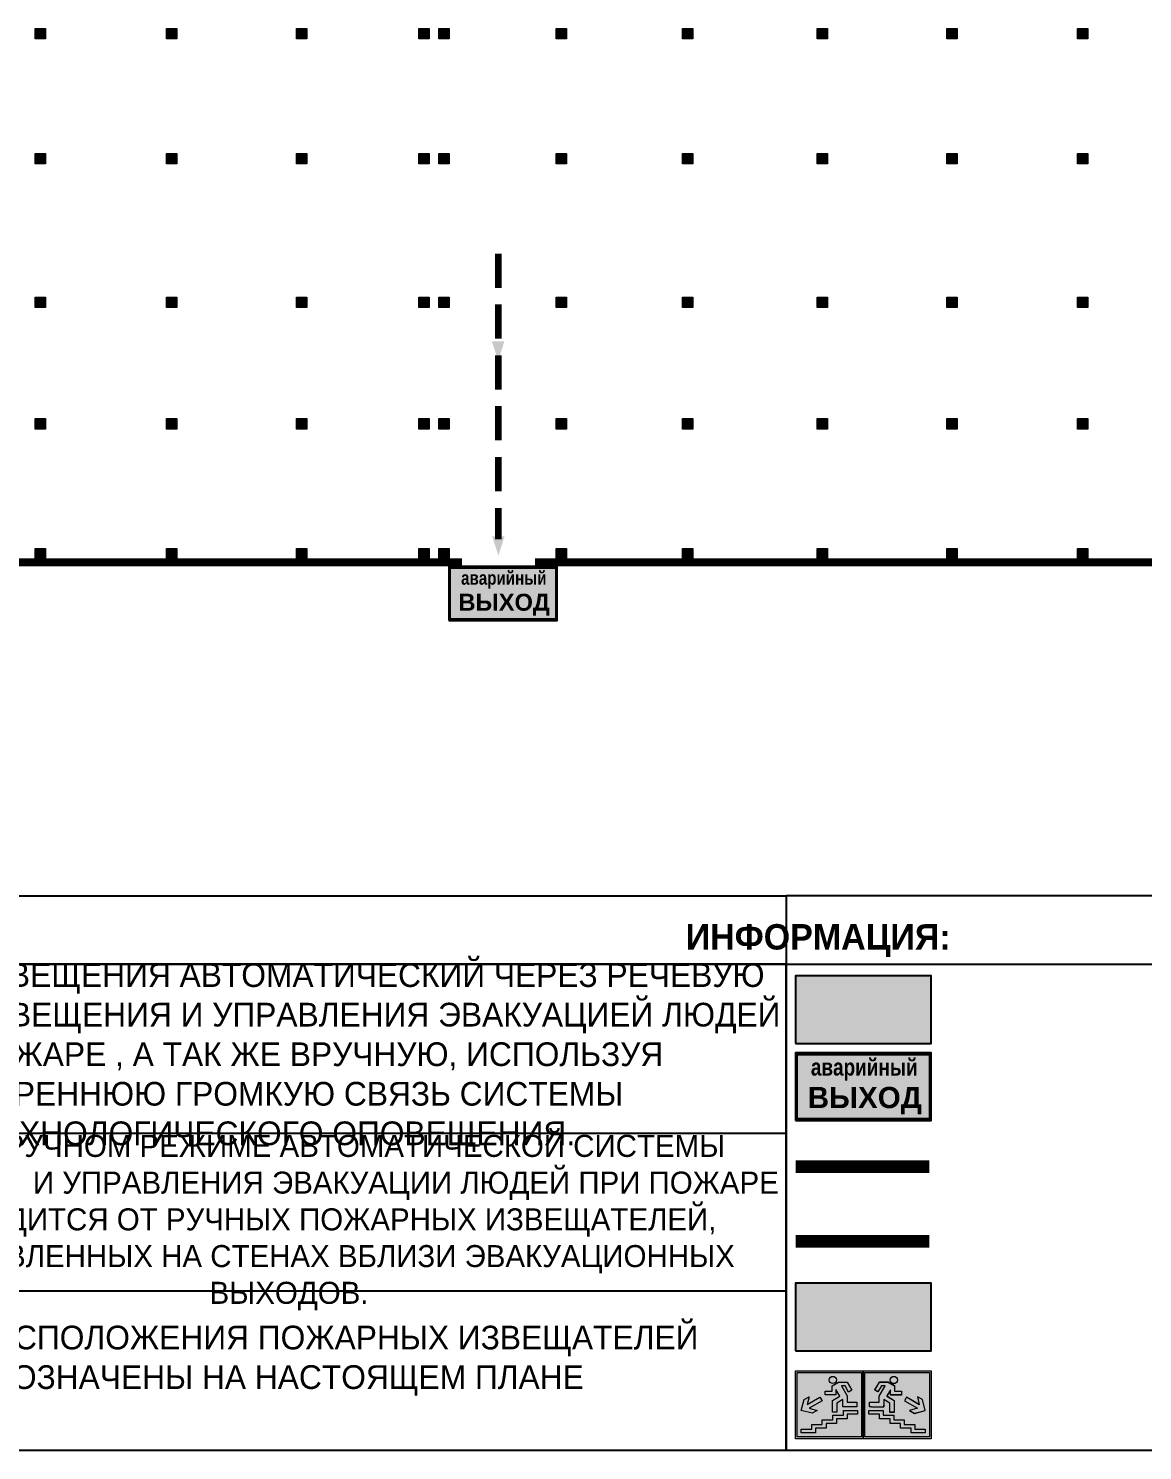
# Model space of a CAD drawing. Header units: millimetres. Extents: x 13810 to 67229, y 12374 to 21950.
# Drawn here: x 27021.8 to 27153.3, y 14177.7 to 14345.5 of the extents above; entities that cross this region are included whole.
import ezdxf

# ---------------------------------------------------------------- set-up
doc = ezdxf.new("R2010")
doc.units = ezdxf.units.MM
doc.linetypes.add('GOST2.303 4', pattern=[7, 5, -2, 0])
doc.linetypes.add('{ Wide Dash }', pattern=[12, 4, -2, 4, -2])
doc.layers.add('План_Штампы', color=7, linetype='Continuous')
doc.styles.add('обычный', font='arial.ttf')

# ---------------------------------------------------------------- blocks, each defined once
blk = doc.blocks.new('A$C41C009D9')
at = {"true_color": 0xffffff}
blk.add_hatch(color=7, dxfattribs=at).paths.add_polyline_path([(0, 8), (-16, 8), (-16, 0), (0, 0)])
h = blk.add_hatch(color=126)
h.dxf.hatch_style = 1
h.paths.add_polyline_path([(-15.8, 7.8), (-15.8, 0.2), (-0.2, 0.2), (-0.2, 7.8)])
at = {"color": 126}
for points in [[(-16, 0), (0, 0), (0, 8), (-16, 8)], [(-16, 0), (0, 0), (0, 8), (-16, 8)], [(-15.8, 7.8), (-0.2, 7.8), (-0.2, 0.2), (-15.8, 0.2)]]:
    blk.add_lwpolyline(points, close=True, dxfattribs=at)
at = {"color": 7, "true_color": 0xffffff, "insert": (-15.8, 7.3), "char_height": 2.5, "width": 15.5999, "attachment_point": 1, "style": 'обычный'}
blk.add_mtext('\\pi1.6133;{\\fArial|b1|i0|c204|p34;\\H0.8x;\\W0.8;аварийный\\H1.25x;\\W1;\\P\\pi1.2327;ВЫХОД}', dxfattribs=at)
blk = doc.blocks.new('A$C32E8229D')
at = {"true_color": 0xffffff}
blk.add_hatch(color=7, dxfattribs=at).paths.add_polyline_path([(0, 0), (0, -8), (16, -8), (16, 0)])
h = blk.add_hatch(color=126)
h.paths.add_polyline_path([(0.2, -0.2), (15.8, -0.2), (15.8, -7.8), (0.2, -7.8)])
h.paths.add_polyline_path([(13.49, -2.05), (12.08, -2.05), (11.37, -2.63, 0.162397), (11.29, -2.84), (11.29, -3.63), (10.35, -3.63), (10.35, -4.05), (11.68, -4.05), (11.68, -3.48), (12.26, -4.28), (11.29, -5.1), (11.29, -6.78), (11.85, -6.78), (11.85, -5.44), (12.8, -4.64), (12.8, -5.94), (14.46, -5.94), (14.46, -5.39), (13.45, -5.39), (13.45, -3.97), (12.46, -2.59), (13.15, -2.59), (13.69, -3.34), (14.18, -3)], flags=16)
h.paths.add_polyline_path([(10.74, -1.82, 1), (11.8, -1.82, 1)], flags=16)
h.paths.add_polyline_path([(9.39, -3.59), (5.99, -3.59), (6.56, -3.03), (5.91, -3.03), (5.1, -3.83), (5.91, -4.64), (6.56, -4.64), (5.99, -4.09), (9.39, -4.09)], flags=16)
h.paths.add_polyline_path([(4.29, -1.08), (1.72, -1.08), (1.72, -6.6), (4.29, -6.6)], flags=16)
at = {"color": 126}
blk.add_lwpolyline([(16, -8), (0, -8), (0, 0), (16, 0)], close=True, dxfattribs=at)
blk = doc.blocks.new('A$C7B4425F7')
at = {"true_color": 0xffffff}
blk.add_hatch(color=7, dxfattribs=at).paths.add_polyline_path([(0, 0), (-16, 0), (-16, -8), (0, -8)])
h = blk.add_hatch(color=126)
h.paths.add_polyline_path([(-0.2, -0.2), (-15.8, -0.2), (-15.8, -7.8), (-0.2, -7.8)])
h.paths.add_polyline_path([(-11.76, -2.03), (-11.76, -3.66), (-11.17, -3.66, -0.568275), (-11.17, -6.18), (-12.58, -6.18), (-12.58, -2.03)], flags=16)
h.paths.add_polyline_path([(-13.33, -4.12, -0.495768), (-13.59, -6.18), (-15.03, -6.18), (-15.03, -2.03), (-13.59, -2.03, -0.487973)], flags=16)
h.paths.add_polyline_path([(-10.25, -2.03), (-9.48, -2.03), (-9.48, -6.18), (-10.25, -6.18)], flags=16)
h.paths.add_polyline_path([(-13.84, -3.69), (-14.24, -3.69), (-14.24, -3.03), (-13.9, -3.03, -0.692621)], flags=0)
h.paths.add_polyline_path([(-9.15, -2.03), (-8.4, -2.03), (-8.04, -3.07), (-7.68, -2.03), (-6.93, -2.03), (-7.64, -4.1), (-6.93, -6.18), (-7.68, -6.18), (-8.04, -5.14), (-8.4, -6.18), (-9.15, -6.18), (-8.44, -4.1)], flags=16)
h.paths.add_polyline_path([(-11.76, -4.46), (-11.42, -4.46, -0.692621), (-11.36, -5.12), (-11.76, -5.12)], flags=0)
h.paths.add_polyline_path([(-13.9, -5.2), (-14.24, -5.2), (-14.24, -4.55), (-13.84, -4.55, -0.708038)], flags=0)
edge = h.paths.add_edge_path(flags=16)
edge.add_ellipse((-5.51, -4.08), major_axis=(0, 2.05), ratio=0.586184, start_angle=0, end_angle=360)
edge = h.paths.add_edge_path(flags=0)
edge.add_ellipse((-5.51, -4.08), major_axis=(0, 1.14), ratio=0.454828, start_angle=0, end_angle=360)
h.paths.add_polyline_path([(-4.13, -4.96, 0.377264), (-3.48, -4.52, 0.0555), (-3.16, -2.03), (-1.66, -2.03), (-1.66, -4.96), (-0.96, -4.96), (-0.96, -7.01), (-1.75, -7.01), (-1.75, -6.18), (-3.3, -6.18), (-3.3, -7.02), (-4.13, -7.02)], flags=16)
h.paths.add_polyline_path([(-2.73, -2.91), (-2.28, -2.91), (-2.28, -4.96), (-3.05, -4.96, 0.079136)], flags=0)
at = {"color": 126}
blk.add_lwpolyline([(-16, -8), (0, -8), (0, 0), (-16, 0)], close=True, dxfattribs=at)
blk = doc.blocks.new('вниз 3')
at = {"lineweight": 0, "true_color": 0xffffff}
h = blk.add_hatch(color=7, dxfattribs=at)
h.dxf.hatch_style = 1
h.paths.add_polyline_path([(40997.5, -4475.69), (40997.25, -4475.28), (40995.76, -4476.15), (40995.97, -4475.23), (40995.39, -4475.56), (40995.05, -4476.83), (40996.33, -4477.17), (40996.91, -4476.83), (40996, -4476.55)], flags=0)
h.paths.add_polyline_path([(40999.81, -4473.95), (41000.22, -4473.95), (41000.64, -4474.67), (41001.03, -4474.43), (41000.46, -4473.49), (41000.42, -4473.49), (40999.43, -4473.49), (40998.68, -4473.92), (40998.68, -4474.57), (40997.88, -4474.57), (40997.88, -4475), (40999.14, -4475), (40999.14, -4474.43), (40999.14, -4474.38), (40999.59, -4475.15), (40998.72, -4475.67), (40998.72, -4477.06), (40999.24, -4477.06), (40999.24, -4475.96), (40999.95, -4475.56), (40999.95, -4476.43), (41001.61, -4476.43), (41001.61, -4475.88), (41000.47, -4475.88), (41000.47, -4475.12)], flags=0)
h.paths.add_polyline_path([(40999.2, -4473.24, 1), (40998.35, -4473.24, 1)], flags=0)
h.paths.add_polyline_path([(41000.46, -4477.26), (41001.69, -4477.26), (41001.69, -4476.84), (41000.03, -4476.84), (41000.03, -4477.39), (40998.78, -4477.39), (40998.78, -4477.95), (40997.53, -4477.95), (40997.53, -4478.5), (40996.29, -4478.5), (40996.29, -4479.06), (40995.05, -4479.06), (40995.05, -4479.48), (40995.29, -4479.48), (40996.72, -4479.48), (40996.72, -4478.92), (40997.97, -4478.92), (40997.97, -4478.36), (40999.2, -4478.36), (40999.2, -4477.81), (41000.46, -4477.81)], flags=0)
h.paths.add_polyline_path([(41002.37, -4472.17), (40994.37, -4472.17), (40994.37, -4480.17), (41002.37, -4480.17)])
h.paths.add_polyline_path([(41002.16, -4479.96), (40994.57, -4479.96), (40994.57, -4472.37), (41002.16, -4472.37)], flags=16)
h.paths.add_polyline_path([(41001.61, -4475.88), (41001.61, -4476.43), (40999.95, -4476.43), (40999.95, -4475.56), (40999.24, -4475.96), (40999.24, -4477.06), (40998.72, -4477.06), (40998.72, -4475.67), (40999.59, -4475.15), (40999.14, -4474.38), (40999.14, -4474.43), (40999.14, -4475), (40997.88, -4475), (40997.88, -4474.57), (40998.68, -4474.57), (40998.68, -4473.92), (40999.43, -4473.49), (41000.42, -4473.49), (41000.46, -4473.49), (41001.03, -4474.43), (41000.64, -4474.67), (41000.22, -4473.95), (40999.81, -4473.95), (41000.47, -4475.12), (41000.47, -4475.88)], flags=0)
h.paths.add_polyline_path([(41001.69, -4476.84), (41001.69, -4477.26), (41000.46, -4477.26), (41000.46, -4477.81), (40999.2, -4477.81), (40999.2, -4478.36), (40997.97, -4478.36), (40997.97, -4478.92), (40996.72, -4478.92), (40996.72, -4479.48), (40995.05, -4479.48), (40995.05, -4479.06), (40996.29, -4479.06), (40996.29, -4478.5), (40997.53, -4478.5), (40997.53, -4477.95), (40998.78, -4477.95), (40998.78, -4477.39), (41000.03, -4477.39), (41000.03, -4476.84)], flags=0)
h.paths.add_polyline_path([(40998.35, -4473.24, -1), (40999.2, -4473.24, -1)], flags=0)
h.paths.add_polyline_path([(40997.5, -4475.69), (40996, -4476.55), (40996.91, -4476.83), (40996.33, -4477.17), (40995.05, -4476.83), (40995.39, -4475.56), (40995.97, -4475.23), (40995.76, -4476.15), (40997.25, -4475.28)], flags=0)
at = {"lineweight": 0}
h = blk.add_hatch(color=126, dxfattribs=at)
h.dxf.hatch_style = 1
h.paths.add_polyline_path([(41002.16, -4472.37), (40994.57, -4472.37), (40994.57, -4479.96), (41002.16, -4479.96)])
h.paths.add_polyline_path([(40995.97, -4475.23), (40995.76, -4476.15), (40997.25, -4475.28), (40997.5, -4475.69), (40996, -4476.55), (40996.91, -4476.83), (40996.33, -4477.17), (40995.05, -4476.83), (40995.39, -4475.56)], flags=16)
h.paths.add_polyline_path([(40997.88, -4474.57), (40998.68, -4474.57), (40998.68, -4473.92), (40999.43, -4473.49), (41000.42, -4473.49), (41000.46, -4473.49), (41001.03, -4474.43), (41000.64, -4474.67), (41000.22, -4473.95), (40999.81, -4473.95), (41000.47, -4475.12), (41000.47, -4475.88), (41001.61, -4475.88), (41001.61, -4476.43), (40999.95, -4476.43), (40999.95, -4475.56), (40999.24, -4475.96), (40999.24, -4477.06), (40998.72, -4477.06), (40998.72, -4475.67), (40999.59, -4475.15), (40999.14, -4474.38), (40999.14, -4474.43), (40999.14, -4475), (40997.88, -4475)], flags=16)
h.paths.add_polyline_path([(40998.35, -4473.24, -1), (40999.2, -4473.24, -1)], flags=16)
h.paths.add_polyline_path([(40997.53, -4477.95), (40998.78, -4477.95), (40998.78, -4477.39), (41000.03, -4477.39), (41000.03, -4476.84), (41001.69, -4476.84), (41001.69, -4477.26), (41000.46, -4477.26), (41000.46, -4477.81), (40999.2, -4477.81), (40999.2, -4478.36), (40997.97, -4478.36), (40997.97, -4478.92), (40996.72, -4478.92), (40996.72, -4479.48), (40995.05, -4479.48), (40995.05, -4479.06), (40996.29, -4479.06), (40996.29, -4478.5), (40997.53, -4478.5)], flags=16)
at = {"lineweight": 0, "true_color": 0xffffff}
h = blk.add_hatch(color=7, dxfattribs=at)
h.dxf.hatch_style = 1
h.paths.add_polyline_path([(40999.2, -4473.24, 1), (40998.35, -4473.24, 1)])
h.paths.add_polyline_path([(40999.81, -4473.95), (41000.22, -4473.95), (41000.64, -4474.67), (41001.03, -4474.43), (41000.46, -4473.49), (41000.42, -4473.49), (40999.43, -4473.49), (40998.68, -4473.92), (40998.68, -4474.57), (40997.88, -4474.57), (40997.88, -4475), (40999.14, -4475), (40999.14, -4474.43), (40999.14, -4474.38), (40999.59, -4475.15), (40998.72, -4475.67), (40998.72, -4477.06), (40999.24, -4477.06), (40999.24, -4475.96), (40999.95, -4475.56), (40999.95, -4476.43), (41001.61, -4476.43), (41001.61, -4475.88), (41000.47, -4475.88), (41000.47, -4475.12)])
h.paths.add_polyline_path([(40999.2, -4477.81), (41000.46, -4477.81), (41000.46, -4477.26), (41001.69, -4477.26), (41001.69, -4476.84), (41000.03, -4476.84), (41000.03, -4477.39), (40998.78, -4477.39), (40998.78, -4477.95), (40997.53, -4477.95), (40997.53, -4478.5), (40996.29, -4478.5), (40996.29, -4479.06), (40995.05, -4479.06), (40995.05, -4479.48), (40995.29, -4479.48), (40996.72, -4479.48), (40996.72, -4478.92), (40997.97, -4478.92), (40997.97, -4478.36), (40999.2, -4478.36)])
h.paths.add_polyline_path([(40997.5, -4475.69), (40997.25, -4475.28), (40995.76, -4476.15), (40995.97, -4475.23), (40995.39, -4475.56), (40995.05, -4476.83), (40996.33, -4477.17), (40996.91, -4476.83), (40996, -4476.55)])
at = {"color": 126, "lineweight": 0}
for points in [[(40994.37, -4472.17), (41002.37, -4472.17), (41002.37, -4480.17), (40994.37, -4480.17)], [(40994.57, -4472.37), (41002.16, -4472.37), (41002.16, -4479.96), (40994.57, -4479.96)]]:
    blk.add_lwpolyline(points, close=True, dxfattribs=at)
for points in [[(40999.14, -4474.43), (40999.14, -4475), (40997.88, -4475), (40997.88, -4474.57), (40998.68, -4474.57), (40998.68, -4473.92), (40999.43, -4473.49), (41000.42, -4473.49), (41000.46, -4473.49), (41001.03, -4474.43), (41000.64, -4474.67), (41000.22, -4473.95), (40999.81, -4473.95), (41000.47, -4475.12), (41000.47, -4475.88), (41001.61, -4475.88), (41001.61, -4476.43), (40999.95, -4476.43), (40999.95, -4475.56), (40999.24, -4475.96), (40999.24, -4477.06), (40998.72, -4477.06), (40998.72, -4475.67), (40999.59, -4475.15), (40999.14, -4474.38), (40999.14, -4474.43)], [(40995.05, -4476.83), (40995.39, -4475.56), (40995.97, -4475.23), (40995.76, -4476.15), (40997.25, -4475.28), (40997.5, -4475.69), (40996, -4476.55), (40996.91, -4476.83), (40996.33, -4477.17), (40995.05, -4476.83)], [(40995.29, -4479.48), (40995.05, -4479.48), (40995.05, -4479.06), (40996.29, -4479.06), (40996.29, -4478.5), (40997.53, -4478.5), (40997.53, -4477.95), (40998.78, -4477.95), (40998.78, -4477.39), (41000.03, -4477.39), (41000.03, -4476.84), (41001.69, -4476.84), (41001.69, -4477.26), (41000.46, -4477.26), (41000.46, -4477.81), (40999.2, -4477.81), (40999.2, -4478.36), (40997.97, -4478.36), (40997.97, -4478.92), (40996.72, -4478.92), (40996.72, -4479.48), (40995.05, -4479.48)]]:
    blk.add_lwpolyline(points, dxfattribs=at)
blk.add_circle((40998.77, -4473.24), 0.426, dxfattribs=at)
blk = doc.blocks.new('вниз')
at = {"lineweight": 0, "true_color": 0xffffff}
h = blk.add_hatch(color=7, dxfattribs=at)
h.dxf.hatch_style = 1
h.paths.add_polyline_path([(40994.51, -4472.22), (40986.51, -4472.22), (40986.51, -4480.22), (40994.51, -4480.22)])
h.paths.add_polyline_path([(40994.31, -4472.42), (40994.31, -4480.01), (40986.71, -4480.01), (40986.71, -4472.42)], flags=16)
h.paths.add_polyline_path([(40988.43, -4473.53), (40989.43, -4473.53), (40990.19, -4473.96), (40990.19, -4474.6), (40991, -4474.6), (40991, -4475.06), (40989.73, -4475.06), (40989.73, -4474.46), (40989.3, -4475.18), (40990.17, -4475.7), (40990.17, -4477.11), (40989.63, -4477.11), (40989.63, -4476.01), (40988.94, -4475.59), (40988.94, -4476.46), (40988.94, -4476.46), (40987.47, -4476.46), (40987.26, -4476.46), (40987.26, -4475.92), (40988.4, -4475.92), (40988.4, -4475.2), (40989.1, -4473.99), (40988.66, -4473.99), (40988.24, -4474.7), (40987.86, -4474.47), (40988.41, -4473.56)], flags=0)
h.paths.add_polyline_path([(40990.55, -4473.29, -1), (40989.69, -4473.29, -1)], flags=0)
h.paths.add_polyline_path([(40988.85, -4476.89), (40988.85, -4477.43), (40990.1, -4477.43), (40990.1, -4477.99), (40991.34, -4477.99), (40991.34, -4478.54), (40992.59, -4478.54), (40992.59, -4479.09), (40993.83, -4479.09), (40993.83, -4479.52), (40992.17, -4479.52), (40992.17, -4478.97), (40990.91, -4478.97), (40990.91, -4478.41), (40989.68, -4478.41), (40989.68, -4477.86), (40988.43, -4477.86), (40988.43, -4477.31), (40987.6, -4477.31), (40987.18, -4477.31), (40987.18, -4476.89)], flags=0)
h.paths.add_polyline_path([(40991.61, -4475.33), (40993.12, -4476.2), (40992.9, -4475.27), (40993.48, -4475.6), (40993.83, -4476.88), (40992.56, -4477.22), (40991.97, -4476.88), (40992.9, -4476.61), (40991.38, -4475.74), (40991.58, -4475.39)], flags=0)
h.paths.add_polyline_path([(40990.19, -4473.96), (40989.43, -4473.53), (40988.43, -4473.53), (40988.41, -4473.56), (40987.86, -4474.47), (40988.24, -4474.7), (40988.66, -4473.99), (40989.1, -4473.99), (40988.4, -4475.2), (40988.4, -4475.92), (40987.26, -4475.92), (40987.26, -4476.46), (40987.47, -4476.46), (40988.94, -4476.46), (40988.94, -4476.27), (40988.94, -4475.59), (40989.63, -4476.01), (40989.63, -4477.11), (40990.17, -4477.11), (40990.17, -4475.7), (40989.3, -4475.18), (40989.73, -4474.46), (40989.73, -4475.06), (40991, -4475.06), (40991, -4474.6), (40990.19, -4474.6)], flags=0)
h.paths.add_polyline_path([(40990.55, -4473.29, 1), (40989.69, -4473.29, 1)], flags=0)
h.paths.add_polyline_path([(40991.61, -4475.33), (40991.58, -4475.39), (40991.38, -4475.74), (40992.9, -4476.61), (40991.97, -4476.88), (40992.56, -4477.22), (40993.83, -4476.88), (40993.48, -4475.6), (40992.9, -4475.27), (40993.12, -4476.2)], flags=0)
h.paths.add_polyline_path([(40990.1, -4477.43), (40988.85, -4477.43), (40988.85, -4476.89), (40987.18, -4476.89), (40987.18, -4477.31), (40987.6, -4477.31), (40988.43, -4477.31), (40988.43, -4477.86), (40989.68, -4477.86), (40989.68, -4478.41), (40990.91, -4478.41), (40990.91, -4478.97), (40992.17, -4478.97), (40992.17, -4479.52), (40993.83, -4479.52), (40993.83, -4479.09), (40992.59, -4479.09), (40992.59, -4478.54), (40991.34, -4478.54), (40991.34, -4477.99), (40990.1, -4477.99)], flags=0)
at = {"lineweight": 0}
h = blk.add_hatch(color=126, dxfattribs=at)
h.dxf.hatch_style = 1
h.paths.add_polyline_path([(40994.31, -4472.42), (40986.71, -4472.42), (40986.71, -4480.01), (40994.31, -4480.01)])
h.paths.add_polyline_path([(40988.43, -4473.53), (40989.43, -4473.53), (40990.19, -4473.96), (40990.19, -4474.6), (40991, -4474.6), (40991, -4475.06), (40989.73, -4475.06), (40989.73, -4474.46), (40989.3, -4475.18), (40990.17, -4475.7), (40990.17, -4477.11), (40989.63, -4477.11), (40989.63, -4476.01), (40988.94, -4475.59), (40988.94, -4476.46), (40988.94, -4476.46), (40987.47, -4476.46), (40987.26, -4476.46), (40987.26, -4475.92), (40988.4, -4475.92), (40988.4, -4475.2), (40989.1, -4473.99), (40988.66, -4473.99), (40988.24, -4474.7), (40987.86, -4474.47), (40988.41, -4473.56)], flags=16)
h.paths.add_polyline_path([(40990.55, -4473.29, -1), (40989.69, -4473.29, -1)], flags=16)
h.paths.add_polyline_path([(40988.85, -4476.89), (40988.85, -4477.43), (40990.1, -4477.43), (40990.1, -4477.99), (40991.34, -4477.99), (40991.34, -4478.54), (40992.59, -4478.54), (40992.59, -4479.09), (40993.83, -4479.09), (40993.83, -4479.52), (40992.17, -4479.52), (40992.17, -4478.97), (40990.91, -4478.97), (40990.91, -4478.41), (40989.68, -4478.41), (40989.68, -4477.86), (40988.43, -4477.86), (40988.43, -4477.31), (40987.6, -4477.31), (40987.18, -4477.31), (40987.18, -4476.89)], flags=16)
h.paths.add_polyline_path([(40991.61, -4475.33), (40993.12, -4476.2), (40992.9, -4475.27), (40993.48, -4475.6), (40993.83, -4476.88), (40992.56, -4477.22), (40991.97, -4476.88), (40992.9, -4476.61), (40991.38, -4475.74), (40991.58, -4475.39)], flags=16)
at = {"lineweight": 0, "true_color": 0xffffff}
h = blk.add_hatch(color=7, dxfattribs=at)
h.dxf.hatch_style = 1
h.paths.add_polyline_path([(40989.73, -4474.46), (40989.73, -4475.06), (40991, -4475.06), (40991, -4474.6), (40990.19, -4474.6), (40990.19, -4473.96), (40989.43, -4473.53), (40988.43, -4473.53), (40988.41, -4473.56), (40987.86, -4474.47), (40988.24, -4474.7), (40988.66, -4473.99), (40989.1, -4473.99), (40988.4, -4475.2), (40988.4, -4475.92), (40987.26, -4475.92), (40987.26, -4476.46), (40987.47, -4476.46), (40988.94, -4476.46), (40988.94, -4475.59), (40989.63, -4476.01), (40989.63, -4477.11), (40990.17, -4477.11), (40990.17, -4475.7), (40989.3, -4475.18)])
h.paths.add_polyline_path([(40989.69, -4473.29, 1), (40990.55, -4473.29, 1)])
h.paths.add_polyline_path([(40991.61, -4475.33), (40991.58, -4475.39), (40991.38, -4475.74), (40992.9, -4476.61), (40991.97, -4476.88), (40992.56, -4477.22), (40993.83, -4476.88), (40993.48, -4475.6), (40992.9, -4475.27), (40993.12, -4476.2)])
h.paths.add_polyline_path([(40990.1, -4477.43), (40988.85, -4477.43), (40988.85, -4476.89), (40987.18, -4476.89), (40987.18, -4477.31), (40987.6, -4477.31), (40988.43, -4477.31), (40988.43, -4477.86), (40989.68, -4477.86), (40989.68, -4478.41), (40990.91, -4478.41), (40990.91, -4478.97), (40992.17, -4478.97), (40992.17, -4479.52), (40993.83, -4479.52), (40993.83, -4479.09), (40992.59, -4479.09), (40992.59, -4478.54), (40991.34, -4478.54), (40991.34, -4477.99), (40990.1, -4477.99)])
at = {"color": 126, "lineweight": 0}
for points in [[(40986.51, -4472.22), (40994.51, -4472.22), (40994.51, -4480.22), (40986.51, -4480.22)], [(40986.71, -4472.42), (40994.31, -4472.42), (40994.31, -4480.01), (40986.71, -4480.01)]]:
    blk.add_lwpolyline(points, close=True, dxfattribs=at)
for points in [[(40987.47, -4476.46), (40987.26, -4476.46), (40987.26, -4475.92), (40988.4, -4475.92), (40988.4, -4475.2), (40989.1, -4473.99), (40988.66, -4473.99), (40988.24, -4474.7), (40987.86, -4474.47), (40988.41, -4473.56), (40988.43, -4473.53), (40989.43, -4473.53), (40990.19, -4473.96), (40990.19, -4474.6), (40991, -4474.6), (40991, -4475.06), (40989.73, -4475.06), (40989.73, -4474.46), (40989.3, -4475.18), (40990.17, -4475.7), (40990.17, -4477.11), (40989.63, -4477.11), (40989.63, -4476.01), (40988.94, -4475.59), (40988.94, -4476.46)], [(40987.47, -4476.46), (40988.94, -4476.46), (40988.94, -4476.27)], [(40991.58, -4475.39), (40991.38, -4475.74), (40992.9, -4476.61), (40991.97, -4476.88), (40992.56, -4477.22), (40993.83, -4476.88), (40993.48, -4475.6), (40992.9, -4475.27), (40993.12, -4476.2), (40991.61, -4475.33), (40991.58, -4475.39)], [(40987.6, -4477.31), (40987.18, -4477.31), (40987.18, -4476.89), (40988.85, -4476.89), (40988.85, -4477.43), (40990.1, -4477.43), (40990.1, -4477.99), (40991.34, -4477.99), (40991.34, -4478.54), (40992.59, -4478.54), (40992.59, -4479.09), (40993.83, -4479.09), (40993.83, -4479.52), (40992.17, -4479.52), (40992.17, -4478.97), (40990.91, -4478.97), (40990.91, -4478.41), (40989.68, -4478.41), (40989.68, -4477.86), (40988.43, -4477.86), (40988.43, -4477.31), (40987.6, -4477.31)]]:
    blk.add_lwpolyline(points, dxfattribs=at)
blk.add_circle((40990.12, -4473.29), 0.432, dxfattribs=at)

msp = doc.modelspace()

# ---------------------------------------------------------------- hatches: boundary and pattern name
at = {"lineweight": 0}
h = msp.add_hatch(color=256, dxfattribs=at)
h.dxf.hatch_style = 1
h.paths.add_polyline_path([(27022.57, 14345.49), (27022.57, 14344.26), (27023.79, 14344.26), (27023.79, 14345.49)])
h = msp.add_hatch(color=256, dxfattribs=at)
h.dxf.hatch_style = 1
h.paths.add_polyline_path([(27038.07, 14345.49), (27038.07, 14344.26), (27039.29, 14344.26), (27039.29, 14345.49)])
h = msp.add_hatch(color=256, dxfattribs=at)
h.dxf.hatch_style = 1
h.paths.add_polyline_path([(27053.42, 14345.49), (27053.42, 14344.26), (27054.64, 14344.26), (27054.64, 14345.49)])
h = msp.add_hatch(color=256, dxfattribs=at)
h.dxf.hatch_style = 1
h.paths.add_polyline_path([(27067.86, 14345.49), (27067.86, 14344.26), (27069.08, 14344.26), (27069.08, 14345.49)])
h = msp.add_hatch(color=256, dxfattribs=at)
h.dxf.hatch_style = 1
h.paths.add_polyline_path([(27070.21, 14345.49), (27070.21, 14344.26), (27071.43, 14344.26), (27071.43, 14345.49)])
h = msp.add_hatch(color=256, dxfattribs=at)
h.dxf.hatch_style = 1
h.paths.add_polyline_path([(27084.06, 14345.49), (27084.06, 14344.26), (27085.28, 14344.26), (27085.28, 14345.49)])
h = msp.add_hatch(color=256, dxfattribs=at)
h.dxf.hatch_style = 1
h.paths.add_polyline_path([(27098.97, 14345.49), (27098.97, 14344.26), (27100.19, 14344.26), (27100.19, 14345.49)])
h = msp.add_hatch(color=256, dxfattribs=at)
h.dxf.hatch_style = 1
h.paths.add_polyline_path([(27114.86, 14345.49), (27114.86, 14344.26), (27116.08, 14344.26), (27116.08, 14345.49)])
h = msp.add_hatch(color=256, dxfattribs=at)
h.dxf.hatch_style = 1
h.paths.add_polyline_path([(27130.17, 14345.49), (27130.17, 14344.26), (27131.39, 14344.26), (27131.39, 14345.49)])
h = msp.add_hatch(color=256, dxfattribs=at)
h.dxf.hatch_style = 1
h.paths.add_polyline_path([(27145.59, 14345.49), (27145.59, 14344.26), (27146.82, 14344.26), (27146.82, 14345.49)])
h = msp.add_hatch(color=256, dxfattribs=at)
h.dxf.hatch_style = 1
h.paths.add_polyline_path([(27022.57, 14330.74), (27022.57, 14329.5), (27023.79, 14329.5), (27023.79, 14330.74)])
h = msp.add_hatch(color=256, dxfattribs=at)
h.dxf.hatch_style = 1
h.paths.add_polyline_path([(27038.07, 14330.74), (27038.07, 14329.5), (27039.29, 14329.5), (27039.29, 14330.74)])
h = msp.add_hatch(color=256, dxfattribs=at)
h.dxf.hatch_style = 1
h.paths.add_polyline_path([(27053.42, 14330.74), (27053.42, 14329.5), (27054.64, 14329.5), (27054.64, 14330.74)])
h = msp.add_hatch(color=256, dxfattribs=at)
h.dxf.hatch_style = 1
h.paths.add_polyline_path([(27067.86, 14330.74), (27067.86, 14329.5), (27069.08, 14329.5), (27069.08, 14330.74)])
h = msp.add_hatch(color=256, dxfattribs=at)
h.dxf.hatch_style = 1
h.paths.add_polyline_path([(27070.21, 14330.74), (27070.21, 14329.5), (27071.43, 14329.5), (27071.43, 14330.74)])
h = msp.add_hatch(color=256, dxfattribs=at)
h.dxf.hatch_style = 1
h.paths.add_polyline_path([(27084.06, 14330.74), (27084.06, 14329.5), (27085.28, 14329.5), (27085.28, 14330.74)])
h = msp.add_hatch(color=256, dxfattribs=at)
h.dxf.hatch_style = 1
h.paths.add_polyline_path([(27098.97, 14330.74), (27098.97, 14329.5), (27100.19, 14329.5), (27100.19, 14330.74)])
h = msp.add_hatch(color=256, dxfattribs=at)
h.dxf.hatch_style = 1
h.paths.add_polyline_path([(27114.86, 14330.74), (27114.86, 14329.5), (27116.08, 14329.5), (27116.08, 14330.74)])
h = msp.add_hatch(color=256, dxfattribs=at)
h.dxf.hatch_style = 1
h.paths.add_polyline_path([(27130.17, 14330.74), (27130.17, 14329.5), (27131.39, 14329.5), (27131.39, 14330.74)])
h = msp.add_hatch(color=256, dxfattribs=at)
h.dxf.hatch_style = 1
h.paths.add_polyline_path([(27145.59, 14330.74), (27145.59, 14329.5), (27146.82, 14329.5), (27146.82, 14330.74)])
h = msp.add_hatch(color=256, dxfattribs=at)
h.dxf.hatch_style = 1
h.paths.add_polyline_path([(27022.57, 14313.79), (27022.57, 14312.56), (27023.79, 14312.56), (27023.79, 14313.79)])
h = msp.add_hatch(color=256, dxfattribs=at)
h.dxf.hatch_style = 1
h.paths.add_polyline_path([(27038.07, 14313.79), (27038.07, 14312.56), (27039.29, 14312.56), (27039.29, 14313.79)])
h = msp.add_hatch(color=256, dxfattribs=at)
h.dxf.hatch_style = 1
h.paths.add_polyline_path([(27053.42, 14313.79), (27053.42, 14312.56), (27054.64, 14312.56), (27054.64, 14313.79)])
h = msp.add_hatch(color=256, dxfattribs=at)
h.dxf.hatch_style = 1
h.paths.add_polyline_path([(27067.86, 14313.79), (27067.86, 14312.56), (27069.08, 14312.56), (27069.08, 14313.79)])
h = msp.add_hatch(color=256, dxfattribs=at)
h.dxf.hatch_style = 1
h.paths.add_polyline_path([(27070.21, 14313.79), (27070.21, 14312.56), (27071.43, 14312.56), (27071.43, 14313.79)])
h = msp.add_hatch(color=256, dxfattribs=at)
h.dxf.hatch_style = 1
h.paths.add_polyline_path([(27084.06, 14313.79), (27084.06, 14312.56), (27085.28, 14312.56), (27085.28, 14313.79)])
h = msp.add_hatch(color=256, dxfattribs=at)
h.dxf.hatch_style = 1
h.paths.add_polyline_path([(27098.97, 14313.79), (27098.97, 14312.56), (27100.19, 14312.56), (27100.19, 14313.79)])
h = msp.add_hatch(color=256, dxfattribs=at)
h.dxf.hatch_style = 1
h.paths.add_polyline_path([(27114.86, 14313.79), (27114.86, 14312.56), (27116.08, 14312.56), (27116.08, 14313.79)])
h = msp.add_hatch(color=256, dxfattribs=at)
h.dxf.hatch_style = 1
h.paths.add_polyline_path([(27130.17, 14313.79), (27130.17, 14312.56), (27131.39, 14312.56), (27131.39, 14313.79)])
h = msp.add_hatch(color=256, dxfattribs=at)
h.dxf.hatch_style = 1
h.paths.add_polyline_path([(27145.59, 14313.79), (27145.59, 14312.56), (27146.82, 14312.56), (27146.82, 14313.79)])
h = msp.add_hatch(color=256, dxfattribs=at)
h.dxf.hatch_style = 1
h.paths.add_polyline_path([(27022.57, 14299.45), (27022.57, 14298.22), (27023.79, 14298.22), (27023.79, 14299.45)])
h = msp.add_hatch(color=256, dxfattribs=at)
h.dxf.hatch_style = 1
h.paths.add_polyline_path([(27038.07, 14299.45), (27038.07, 14298.22), (27039.29, 14298.22), (27039.29, 14299.45)])
h = msp.add_hatch(color=256, dxfattribs=at)
h.dxf.hatch_style = 1
h.paths.add_polyline_path([(27053.42, 14299.45), (27053.42, 14298.22), (27054.64, 14298.22), (27054.64, 14299.45)])
h = msp.add_hatch(color=256, dxfattribs=at)
h.dxf.hatch_style = 1
h.paths.add_polyline_path([(27067.86, 14299.45), (27067.86, 14298.22), (27069.08, 14298.22), (27069.08, 14299.45)])
h = msp.add_hatch(color=256, dxfattribs=at)
h.dxf.hatch_style = 1
h.paths.add_polyline_path([(27070.21, 14299.45), (27070.21, 14298.22), (27071.43, 14298.22), (27071.43, 14299.45)])
h = msp.add_hatch(color=256, dxfattribs=at)
h.dxf.hatch_style = 1
h.paths.add_polyline_path([(27084.06, 14299.45), (27084.06, 14298.22), (27085.28, 14298.22), (27085.28, 14299.45)])
h = msp.add_hatch(color=256, dxfattribs=at)
h.dxf.hatch_style = 1
h.paths.add_polyline_path([(27098.97, 14299.45), (27098.97, 14298.22), (27100.19, 14298.22), (27100.19, 14299.45)])
h = msp.add_hatch(color=256, dxfattribs=at)
h.dxf.hatch_style = 1
h.paths.add_polyline_path([(27114.86, 14299.45), (27114.86, 14298.22), (27116.08, 14298.22), (27116.08, 14299.45)])
h = msp.add_hatch(color=256, dxfattribs=at)
h.dxf.hatch_style = 1
h.paths.add_polyline_path([(27130.17, 14299.45), (27130.17, 14298.22), (27131.39, 14298.22), (27131.39, 14299.45)])
h = msp.add_hatch(color=256, dxfattribs=at)
h.dxf.hatch_style = 1
h.paths.add_polyline_path([(27145.59, 14299.45), (27145.59, 14298.22), (27146.82, 14298.22), (27146.82, 14299.45)])
h = msp.add_hatch(color=256, dxfattribs=at)
h.dxf.hatch_style = 1
h.paths.add_polyline_path([(27022.57, 14284.12), (27022.57, 14282.89), (27023.79, 14282.89), (27023.79, 14284.12)])
h = msp.add_hatch(color=256, dxfattribs=at)
h.dxf.hatch_style = 1
h.paths.add_polyline_path([(27038.07, 14284.12), (27038.07, 14282.89), (27039.29, 14282.89), (27039.29, 14284.12)])
h = msp.add_hatch(color=256, dxfattribs=at)
h.dxf.hatch_style = 1
h.paths.add_polyline_path([(27053.42, 14284.12), (27053.42, 14282.89), (27054.64, 14282.89), (27054.64, 14284.12)])
h = msp.add_hatch(color=256, dxfattribs=at)
h.dxf.hatch_style = 1
h.paths.add_polyline_path([(27067.86, 14284.12), (27067.86, 14282.89), (27069.08, 14282.89), (27069.08, 14284.12)])
h = msp.add_hatch(color=256, dxfattribs=at)
h.dxf.hatch_style = 1
h.paths.add_polyline_path([(27070.21, 14284.12), (27070.21, 14282.89), (27071.43, 14282.89), (27071.43, 14284.12)])
h = msp.add_hatch(color=256, dxfattribs=at)
h.dxf.hatch_style = 1
h.paths.add_polyline_path([(27084.06, 14284.12), (27084.06, 14282.89), (27085.28, 14282.89), (27085.28, 14284.12)])
h = msp.add_hatch(color=256, dxfattribs=at)
h.dxf.hatch_style = 1
h.paths.add_polyline_path([(27098.97, 14284.12), (27098.97, 14282.89), (27100.19, 14282.89), (27100.19, 14284.12)])
h = msp.add_hatch(color=256, dxfattribs=at)
h.dxf.hatch_style = 1
h.paths.add_polyline_path([(27114.86, 14284.12), (27114.86, 14282.89), (27116.08, 14282.89), (27116.08, 14284.12)])
h = msp.add_hatch(color=256, dxfattribs=at)
h.dxf.hatch_style = 1
h.paths.add_polyline_path([(27130.17, 14284.12), (27130.17, 14282.89), (27131.39, 14282.89), (27131.39, 14284.12)])
h = msp.add_hatch(color=256, dxfattribs=at)
h.dxf.hatch_style = 1
h.paths.add_polyline_path([(27145.59, 14284.12), (27145.59, 14282.89), (27146.82, 14282.89), (27146.82, 14284.12)])

# ---------------------------------------------------------------- linework, layer by layer
for points in [[(27023.79, 14344.26), (27022.57, 14344.26), (27022.57, 14345.49), (27023.79, 14345.49)], [(27039.29, 14344.26), (27038.07, 14344.26), (27038.07, 14345.49), (27039.29, 14345.49)], [(27054.64, 14344.26), (27053.42, 14344.26), (27053.42, 14345.49), (27054.64, 14345.49)], [(27069.08, 14344.26), (27067.86, 14344.26), (27067.86, 14345.49), (27069.08, 14345.49)], [(27071.43, 14344.26), (27070.21, 14344.26), (27070.21, 14345.49), (27071.43, 14345.49)], [(27085.28, 14344.26), (27084.06, 14344.26), (27084.06, 14345.49), (27085.28, 14345.49)], [(27100.19, 14344.26), (27098.97, 14344.26), (27098.97, 14345.49), (27100.19, 14345.49)], [(27116.08, 14344.26), (27114.86, 14344.26), (27114.86, 14345.49), (27116.08, 14345.49)], [(27131.39, 14344.26), (27130.17, 14344.26), (27130.17, 14345.49), (27131.39, 14345.49)], [(27146.82, 14344.26), (27145.59, 14344.26), (27145.59, 14345.49), (27146.82, 14345.49)], [(27023.79, 14329.5), (27022.57, 14329.5), (27022.57, 14330.74), (27023.79, 14330.74)], [(27039.29, 14329.5), (27038.07, 14329.5), (27038.07, 14330.74), (27039.29, 14330.74)], [(27054.64, 14329.5), (27053.42, 14329.5), (27053.42, 14330.74), (27054.64, 14330.74)], [(27069.08, 14329.5), (27067.86, 14329.5), (27067.86, 14330.74), (27069.08, 14330.74)], [(27071.43, 14329.5), (27070.21, 14329.5), (27070.21, 14330.74), (27071.43, 14330.74)], [(27085.28, 14329.5), (27084.06, 14329.5), (27084.06, 14330.74), (27085.28, 14330.74)], [(27100.19, 14329.5), (27098.97, 14329.5), (27098.97, 14330.74), (27100.19, 14330.74)], [(27116.08, 14329.5), (27114.86, 14329.5), (27114.86, 14330.74), (27116.08, 14330.74)], [(27131.39, 14329.5), (27130.17, 14329.5), (27130.17, 14330.74), (27131.39, 14330.74)], [(27146.82, 14329.5), (27145.59, 14329.5), (27145.59, 14330.74), (27146.82, 14330.74)], [(27023.79, 14312.56), (27022.57, 14312.56), (27022.57, 14313.79), (27023.79, 14313.79)], [(27039.29, 14312.56), (27038.07, 14312.56), (27038.07, 14313.79), (27039.29, 14313.79)], [(27054.64, 14312.56), (27053.42, 14312.56), (27053.42, 14313.79), (27054.64, 14313.79)], [(27069.08, 14312.56), (27067.86, 14312.56), (27067.86, 14313.79), (27069.08, 14313.79)], [(27071.43, 14312.56), (27070.21, 14312.56), (27070.21, 14313.79), (27071.43, 14313.79)], [(27085.28, 14312.56), (27084.06, 14312.56), (27084.06, 14313.79), (27085.28, 14313.79)], [(27100.19, 14312.56), (27098.97, 14312.56), (27098.97, 14313.79), (27100.19, 14313.79)], [(27116.08, 14312.56), (27114.86, 14312.56), (27114.86, 14313.79), (27116.08, 14313.79)], [(27131.39, 14312.56), (27130.17, 14312.56), (27130.17, 14313.79), (27131.39, 14313.79)], [(27146.82, 14312.56), (27145.59, 14312.56), (27145.59, 14313.79), (27146.82, 14313.79)], [(27023.79, 14298.22), (27022.57, 14298.22), (27022.57, 14299.45), (27023.79, 14299.45)], [(27039.29, 14298.22), (27038.07, 14298.22), (27038.07, 14299.45), (27039.29, 14299.45)], [(27054.64, 14298.22), (27053.42, 14298.22), (27053.42, 14299.45), (27054.64, 14299.45)], [(27069.08, 14298.22), (27067.86, 14298.22), (27067.86, 14299.45), (27069.08, 14299.45)], [(27071.43, 14298.22), (27070.21, 14298.22), (27070.21, 14299.45), (27071.43, 14299.45)], [(27085.28, 14298.22), (27084.06, 14298.22), (27084.06, 14299.45), (27085.28, 14299.45)], [(27100.19, 14298.22), (27098.97, 14298.22), (27098.97, 14299.45), (27100.19, 14299.45)], [(27116.08, 14298.22), (27114.86, 14298.22), (27114.86, 14299.45), (27116.08, 14299.45)], [(27131.39, 14298.22), (27130.17, 14298.22), (27130.17, 14299.45), (27131.39, 14299.45)], [(27146.82, 14298.22), (27145.59, 14298.22), (27145.59, 14299.45), (27146.82, 14299.45)], [(27023.79, 14282.89), (27022.57, 14282.89), (27022.57, 14284.12), (27023.79, 14284.12)], [(27039.29, 14282.89), (27038.07, 14282.89), (27038.07, 14284.12), (27039.29, 14284.12)], [(27054.64, 14282.89), (27053.42, 14282.89), (27053.42, 14284.12), (27054.64, 14284.12)], [(27069.08, 14282.89), (27067.86, 14282.89), (27067.86, 14284.12), (27069.08, 14284.12)], [(27071.43, 14282.89), (27070.21, 14282.89), (27070.21, 14284.12), (27071.43, 14284.12)], [(27085.28, 14282.89), (27084.06, 14282.89), (27084.06, 14284.12), (27085.28, 14284.12)], [(27100.19, 14282.89), (27098.97, 14282.89), (27098.97, 14284.12), (27100.19, 14284.12)], [(27116.08, 14282.89), (27114.86, 14282.89), (27114.86, 14284.12), (27116.08, 14284.12)], [(27131.39, 14282.89), (27130.17, 14282.89), (27130.17, 14284.12), (27131.39, 14284.12)], [(27146.82, 14282.89), (27145.59, 14282.89), (27145.59, 14284.12), (27146.82, 14284.12)]]:
    msp.add_lwpolyline(points, close=True, dxfattribs=at)
at = {"color": 126, "linetype": '{ Wide Dash }', "lineweight": 100, "true_color": 0x008754}
msp.add_lwpolyline([(27077.24, 14318.9), (27077.24, 14285.21)], dxfattribs=at)
at = {"lineweight": 0, "const_width": 0.924}
for points in [[(27072.96, 14282.49), (26791.17, 14282.49)], [(27194.36, 14282.49), (27081.56, 14282.49)]]:
    msp.add_lwpolyline(points, dxfattribs=at)
for points in [[(26989.47, 14243.14), (27111.19, 14243.14), (27111.19, 14177.69), (26989.47, 14177.69)], [(26989.47, 14243.14), (27111.19, 14243.14), (27111.19, 14235.09), (26989.47, 14235.09)], [(27111.19, 14235.09), (27254.96, 14235.09), (27254.96, 14243.14), (27111.19, 14243.14)], [(26989.47, 14235.09), (27111.19, 14235.09), (27111.19, 14215.09), (26989.47, 14215.09)], [(27111.19, 14235.09), (27254.96, 14235.09), (27254.96, 14177.69), (27111.19, 14177.69)], [(27111.19, 14215.09), (26989.47, 14215.09), (26989.47, 14196.52), (27111.19, 14196.52)]]:
    msp.add_lwpolyline(points, close=True)
at = {"color": 126, "lineweight": 80, "true_color": 0x008754, "const_width": 1.5}
msp.add_lwpolyline([(27128.11, 14211.19), (27112.31, 14211.19)], dxfattribs=at)
at = {"color": 126, "linetype": 'GOST2.303 4', "lineweight": 80, "true_color": 0x008754, "const_width": 1.5}
msp.add_lwpolyline([(27128.11, 14202.39), (27112.31, 14202.39)], dxfattribs=at)
at = {"layer": 'План_Штампы', "color": 126, "true_color": 0x008754}
for points in [[(27076.48, 14308.55), (27077.95, 14308.55), (27077.23, 14306.29)], [(27076.5, 14285.56), (27077.98, 14285.56), (27077.25, 14283.29)]]:
    msp.add_solid(points, dxfattribs=at)

# ---------------------------------------------------------------- block references
at = {"xscale": 0.8, "yscale": 0.8, "zscale": 0.8}
msp.add_blockref('A$C41C009D9', (27084.19, 14275.61), dxfattribs=at)
msp.add_blockref('A$C41C009D9', (27128.31, 14216.63))
at = {"color": 126, "true_color": 0x008754}
for name, p in [('вниз 3', (-13882.06, 18659.26)), ('вниз', (-13866.2, 18659.31)), ('вниз', (-13866.2, 18659.3))]:
    msp.add_blockref(name, p, dxfattribs=at)
at = {"layer": 'План_Штампы'}
msp.add_blockref('A$C7B4425F7', (27128.31, 14233.7), dxfattribs=at)
at = {"layer": 'План_Штампы', "color": 126, "true_color": 0x008754, "xscale": -1}
msp.add_blockref('A$C32E8229D', (27128.31, 14197.44), dxfattribs=at)

# ---------------------------------------------------------------- texts
at = {"lineweight": 0, "attachment_point": 5, "style": 'обычный'}
for s, insert, char_height, width in [('{\\fProxima Nova Rg|b1|i0|c204|p2;ИНФОРМАЦИЯ:\\H1.1997x; }', (27114.99, 14237.87), 3, 175.1736), ('{\\fProxima Nova Rg|b0|i0|c204|p2;СПОСОБ ОПОВЕЩЕНИЯ АВТОМАТИЧЕСКИЙ ЧЕРЕЗ РЕЧЕВУЮ СИСТЕМУ ОПОВЕЩЕНИЯ И УПРАВЛЕНИЯ ЭВАКУАЦИЕЙ ЛЮДЕЙ ПРИ ПОЖАРЕ , А ТАК ЖЕ ВРУЧНУЮ, ИСПОЛЬЗУЯ ВНУТРЕННЮЮ ГРОМКУЮ СВЯЗЬ СИСТЕМЫ ТЕХНОЛОГИЧЕСКОГО ОПОВЕЩЕНИЯ.}', (27051.1, 14224.05), 2.8, 118.5618), ('{\\fProxima Nova Rg|b0|i0|c204|p2;\\P\\pt7.8;ЗАПУСК В РУЧНОМ РЕЖИМЕ АВТОМАТИЧЕСКОЙ СИСТЕМЫ ОПОВЕЩЕНИЯ  И УПРАВЛЕНИЯ ЭВАКУАЦИИ ЛЮДЕЙ ПРИ ПОЖАРЕ ПРОИЗВОДИТСЯ ОТ РУЧНЫХ ПОЖАРНЫХ ИЗВЕЩАТЕЛЕЙ, УСТАНАНОВЛЕННЫХ НА СТЕНАХ ВБЛИЗИ ЭВАКУАЦИОННЫХ ВЫХОДОВ. }', (27052.54, 14206.76), 2.6, 121.7868), ('\\pt8.4;{\\fProxima Nova Rg|b0|i0|c204|p2;\\PМЕСТА РАСПОЛОЖЕНИЯ ПОЖАРНЫХ ИЗВЕЩАТЕЛЕЙ ОБОЗНАЧЕНЫ НА НАСТОЯЩЕМ ПЛАНЕ}', (27050.9, 14190.62), 2.8, 118.5618)]:
    msp.add_mtext(s, dxfattribs=dict(at, insert=insert, char_height=char_height, width=width))

doc.saveas('drawing.dxf')
